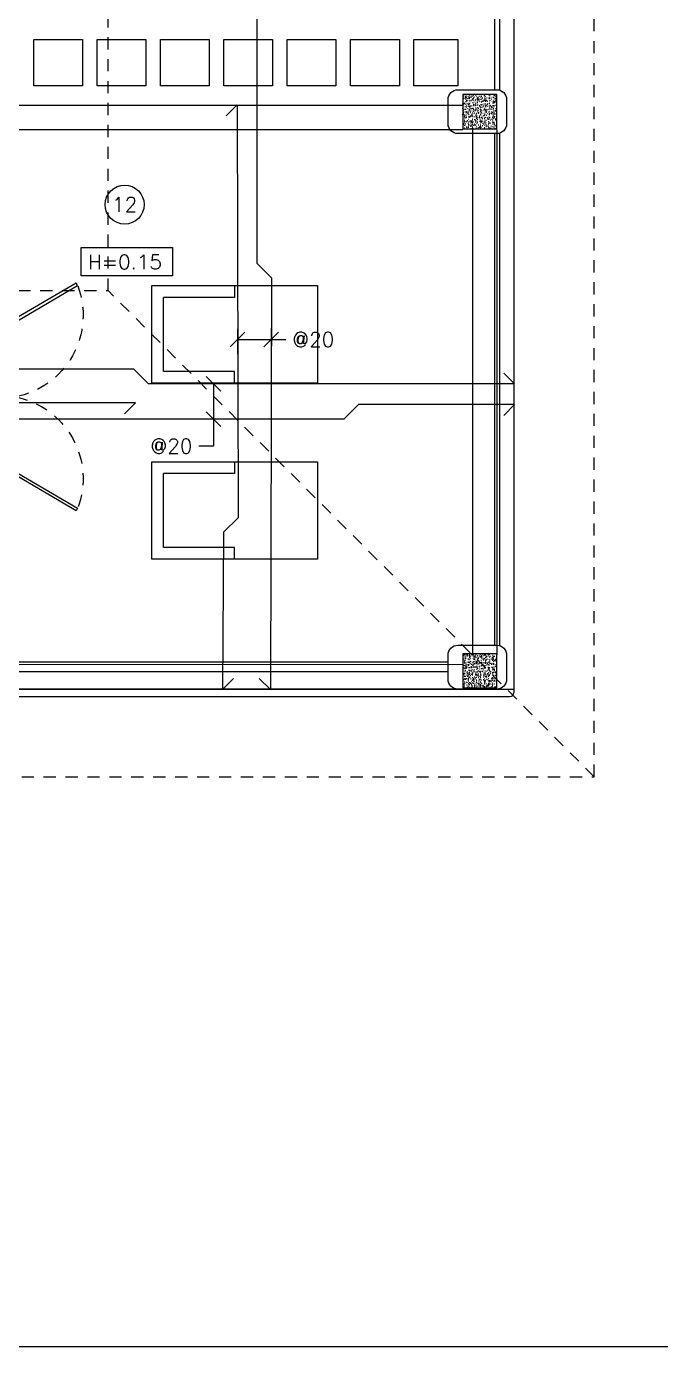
# Model space of a CAD drawing. Header units: metres. Extents: x -232 to 581, y 30 to 789.
# Drawn here: x 239.39 to 245.89, y 512.25 to 525.79 of the extents above; entities that cross this region are included whole.
import ezdxf
from ezdxf.enums import TextEntityAlignment as Align

# ---------------------------------------------------------------- set-up
doc = ezdxf.new("R2010")
doc.units = ezdxf.units.M
doc.linetypes.add('HIDDEN', pattern=[9.525, 6.35, -3.175])
doc.linetypes.add('HIDDEN2', pattern=[0.1875, 0.125, -0.0625])
for name, color, linetype, lineweight in [('0-S-GRID-IDEN', 1, 'Continuous', 9), ('A-DOOR', 35, 'Continuous', 5), ('A-WALL', 250, 'Continuous', 20), ('baños', 140, 'Continuous', 0), ('BOVEDILLA', 8, 'Continuous', 5), ('Columnas', 7, 'Continuous', 18), ('muros bajitos', 252, 'Continuous', 5), ('VIGAS', 1, 'HIDDEN', 15)]:
    doc.layers.add(name, color=color, linetype=linetype, lineweight=lineweight)
for name, color, linetype in [('_electricos-Leyenda', 7, 'Continuous'), ('ACERO', 5, 'Continuous'), ('BP', 3, 'Continuous'), ('DIMTEXTO', 4, 'Continuous'), ('HATCH', 8, 'Continuous'), ('MOBILIARIOS', 252, 'Continuous')]:
    doc.layers.add(name, color=color, linetype=linetype)
doc.layers.add('PISO', color=7, linetype='Continuous', lineweight=5, true_color=0xe6e6e6)
doc.layers.add('Techos 1', color=7, linetype='HIDDEN2', lineweight=9, true_color=0x42391a)
doc.styles.add('SMPLEX', font='simplex.shx')
doc.styles.get("Standard").update_dxf_attribs({"font": 'arial.ttf'})
pattern_1 = [(50, (114.33107, 55.238796), (0.058299094, -0.005100507), [0.006096, -0.067056]), (355, (114.33107, 55.238796), (-0.011277895, 0.06113819), [0.0048768, -0.053644987]), (100.451445, (114.33593, 55.23837), (0.0470212, 0.05603768), [0.005180803, -0.056988878]), (46.1842, (114.33107, 55.25505), (0.086745293, -0.013453545), [0.009144, -0.100584]), (96.63556, (114.3383, 55.25393), (0.07596932, 0.07917636), [0.00777121, -0.085483395]), (351.18415, (114.33107, 55.25505), (0.07596932, 0.07917636), [0.00731519, -0.080467114]), (21, (114.3392, 55.25099), (0.048516605, -0.032724863), [0.006096, -0.067056]), (326, (114.3392, 55.25099), (0.01977665, 0.05894015), [0.0048768, -0.0536448]), (71.451445, (114.34324, 55.24826), (0.068293254, 0.026215286), [0.005180803, -0.05698878]), (37.5, (114.331071, 55.238796), (0.000988353, 0.0270576124), [0, -0.05299456, 0, -0.0544576, 0, -0.053848]), (7.5, (114.33107, 55.238796), (0.021382292, 0.032057784), [0, -0.03104896, 0, -0.05177536, 0, -0.0205232]), (327.5, (114.312946, 55.238796), (0.0433889905, -0.001833198), [0, -0.02032, 0, -0.0633984, 0, -0.0841248]), (317.5, (114.304818, 55.238796), (0.047401338, 0.008136477), [0, -0.026416, 0, -0.04210304, 0, -0.0597408])]

# ---------------------------------------------------------------- blocks, each defined once
blk = doc.blocks.new('_Oblique')
at = {"color": 0, "linetype": 'ByBlock', "lineweight": -2}
blk.add_line((-0.5, -0.5), (0.5, 0.5), dxfattribs=at)
blk = doc.blocks.new('*U251')
at = {"layer": 'BOVEDILLA'}
blk.add_lwpolyline([(-0.25, 0.238), (0.25, 0.238), (0.25, -0.238), (-0.25, -0.238)], close=True, dxfattribs=at)
blk = doc.blocks.new('planta de entrepiso 20.03')
at = {"layer": '0-S-GRID-IDEN', "color": 18, "true_color": 0x000000}
blk.add_circle((48.423, -35.045), 0.2, dxfattribs=at)
at = {"layer": 'ACERO', "color": 18, "true_color": 0x000000}
for p, q in [((49.778, -32.216), (49.779, -35.646)), ((49.464, -34.133), (49.577, -34.021)), ((49.577, -34.021), (49.588, -38.258)), ((49.779, -35.646), (49.929, -35.796)), ((49.929, -35.796), (49.921, -40.021)), ((48.519, -36.733), (45.964, -36.733)), ((48.669, -36.883), (48.519, -36.733)), ((52.313, -36.775), (52.425, -36.886)), ((52.425, -36.886), (48.669, -36.883)), ((48.534, -37.08), (45.982, -37.08)), ((48.421, -37.192), (48.534, -37.08)), ((50.824, -37.096), (50.674, -37.246)), ((52.425, -37.096), (50.824, -37.096)), ((52.313, -37.208), (52.425, -37.096)), ((50.674, -37.246), (46.881, -37.246)), ((49.588, -38.258), (49.438, -38.408)), ((49.438, -38.408), (49.429, -40.021)), ((49.429, -40.021), (49.542, -39.909)), ((49.921, -40.021), (49.804, -39.908))]:
    blk.add_line(p, q, dxfattribs=at)
at = {"layer": 'BOVEDILLA', "color": 18, "true_color": 0x000000}
for p, q in [((51.392, -33.35), (51.842, -33.35)), ((51.392, -33.827), (51.392, -33.35)), ((51.842, -33.35), (51.842, -33.827)), ((51.842, -33.827), (51.392, -33.827))]:
    blk.add_line(p, q, dxfattribs=at)
at = {"layer": 'BP', "color": 18, "ltscale": 0.2, "true_color": 0x000000}
for p, q in [((52.419, -40.017), (52.419, -19.951)), ((41.942, -40.017), (52.419, -40.017))]:
    blk.add_line(p, q, dxfattribs=at)
at = {"layer": 'DIMTEXTO', "color": 18, "true_color": 0x000000}
for p, q in [((47.977, -35.485), (48.913, -35.485)), ((47.977, -35.776), (47.977, -35.485)), ((48.913, -35.485), (48.913, -35.776)), ((48.913, -35.776), (47.977, -35.776)), ((49.582, -36.319), (49.582, -36.58)), ((49.582, -36.43), (49.927, -36.43)), ((49.927, -36.314), (49.927, -36.58)), ((49.927, -36.43), (50.077, -36.43)), ((49.486, -36.884), (49.186, -36.884)), ((49.336, -36.884), (49.336, -37.246)), ((49.486, -37.246), (49.186, -37.246)), ((49.336, -37.246), (49.336, -37.523)), ((49.336, -37.523), (49.186, -37.523))]:
    blk.add_line(p, q, dxfattribs=at)
at = {"layer": 'VIGAS', "color": 18, "true_color": 0x000000}
for p, q in [((51.992, -26.122), (51.992, -33.927)), ((52.242, -26.122), (52.242, -33.927)), ((51.892, -34.027), (47.342, -34.027)), ((51.892, -34.277), (47.342, -34.277)), ((51.992, -34.277), (51.992, -39.665)), ((52.242, -34.277), (52.242, -39.665)), ((51.892, -39.765), (47.342, -39.767)), ((51.892, -40.015), (47.342, -40.017))]:
    blk.add_line(p, q, dxfattribs=at)
at = {"layer": 'BOVEDILLA', "color": 18, "linetype": 'ByBlock', "lineweight": -2, "true_color": 0x000000, "transparency": 16777216}
for p in [(47.742, -33.588), (48.392, -33.588), (49.042, -33.588), (49.692, -33.588), (50.342, -33.588), (50.992, -33.588)]:
    blk.add_blockref('*U251', p, dxfattribs=at)
at = {"layer": 'DIMTEXTO', "color": 18, "true_color": 0x000000, "xscale": 0.15, "yscale": 0.15, "zscale": 0.15}
for p, rotation in [((49.582, -36.43), 180), ((49.336, -36.884), 90), ((49.336, -37.246), 270)]:
    blk.add_blockref('_Oblique', p, dxfattribs=dict(at, rotation=rotation))
blk.add_blockref('_Oblique', (49.927, -36.43), dxfattribs=at)
at = {"layer": 'DIMTEXTO', "color": 18, "true_color": 0x000000, "style": 'SMPLEX'}
blk.add_text('12', height=0.15, dxfattribs=at).set_placement((48.423, -35.045), align=Align.MIDDLE_CENTER)
blk.add_text('H=0.15', height=0.15, rotation=0, dxfattribs=at).set_placement((48.047, -35.709))
at = {"layer": 'DIMTEXTO', "color": 18, "true_color": 0x000000, "char_height": 0.15, "attachment_point": 5, "style": 'SMPLEX', "bg_fill": 3, "box_fill_scale": 1.1, "bg_fill_color": 256, "bg_fill_true_color": 13158600, "bg_fill_transparency": 0}
for insert in [(50.359, -36.43), (48.903, -37.523)]:
    blk.add_mtext('\\A1;@20', dxfattribs=dict(at, insert=insert))
blk = doc.blocks.new('A$C2f9b60d5')
at = {"layer": 'A-DOOR'}
for p, q in [((0, 0.101), (0.06, 0.101)), ((0, 0.101), (0, 0.001)), ((0.035, 0.001), (0, 0.001)), ((0.035, 0.061), (0.035, 0.001)), ((0.06, 0.061), (0.035, 0.061)), ((0.06, 0.061), (0.06, 0.101)), ((3.6, 0.1), (3.54, 0.1)), ((3.54, 0.06), (3.54, 0.1)), ((3.54, 0.06), (3.565, 0.06)), ((3.565, 0.06), (3.565, 0)), ((3.565, 0), (3.6, 0)), ((3.6, 0.1), (3.6, 0))]:
    blk.add_line(p, q, dxfattribs=at)
for points in [[(0.631, 0.734), (1.025, 0.06), (1.051, 0.076), (0.658, 0.749)], [(2.966, 0.734), (2.572, 0.06), (2.546, 0.075), (2.94, 0.749)], [(0.045, 0.061), (1.025, 0.06), (1.025, 0.03), (0.045, 0.03)], [(3.552, 0.06), (2.572, 0.06), (2.572, 0.03), (3.552, 0.03)]]:
    blk.add_lwpolyline(points, close=True, dxfattribs=at)
at = {"layer": 'A-DOOR', "linetype": 'HIDDEN2'}
for centre, start, end in [((0.96, -0.049), 10.7613, 110.7488), ((2.637, -0.049), 69.2325, 169.2199)]:
    blk.add_arc(centre, 0.854, start, end, dxfattribs=at)
blk = doc.blocks.new('A$C89702949')
at = {"layer": 'HATCH'}
h = blk.add_hatch(dxfattribs=at)
h.set_pattern_fill('AR-CONC', color=256, scale=0.00032)
h.set_pattern_definition(pattern_1)
h.paths.add_polyline_path([(25.5, 5.74), (25.85, 5.74), (25.85, 6.09), (25.5, 6.09)])
h = blk.add_hatch(dxfattribs=at)
h.set_pattern_fill('AR-CONC', color=256, scale=0.00032)
h.set_pattern_definition(pattern_1)
h.paths.add_polyline_path([(25.5, 0.002), (25.85, 0.002), (25.85, 0.352), (25.5, 0.352)])
at = {"layer": 'Columnas'}
for points in [[(25.5, 5.74), (25.85, 5.74), (25.85, 6.09), (25.5, 6.09)], [(25.5, 0.002), (25.85, 0.002), (25.85, 0.352), (25.5, 0.352)]]:
    blk.add_lwpolyline(points, close=True, dxfattribs=at)
blk = doc.blocks.new('20.03.2026 LN 09 SEGUNDO NIVEL ARQ')
at = {"layer": 'A-WALL', "color": 5}
for points in [[(101.146, -56.798), (100.746, -56.798, -0.414214), (100.646, -56.698), (100.646, -56.448, -0.414214), (100.746, -56.348), (101.146, -56.348, -0.414214), (101.246, -56.448), (101.246, -56.698, -0.414214)], [(101.146, -62.499), (100.746, -62.499, -0.414214), (100.646, -62.399), (100.646, -62.149, -0.414214), (100.746, -62.049), (101.146, -62.049, -0.414214), (101.246, -62.149), (101.246, -62.399, -0.414214)]]:
    blk.add_lwpolyline(points, format="xyb", close=True, dxfattribs=at)
at = {"layer": 'MOBILIARIOS', "color": 5}
for p, q in [((97.606, -59.359), (97.606, -58.359)), ((97.606, -58.359), (99.306, -58.359)), ((98.456, -58.359), (98.456, -58.479)), ((99.306, -58.359), (99.306, -59.359)), ((97.726, -59.239), (97.726, -58.479)), ((98.456, -58.479), (97.726, -58.479)), ((98.456, -59.239), (97.726, -59.239)), ((98.456, -59.359), (98.456, -59.239)), ((99.306, -59.359), (97.606, -59.359)), ((97.606, -61.166), (97.606, -60.166)), ((97.606, -60.166), (99.306, -60.166)), ((97.726, -61.046), (97.726, -60.286)), ((98.456, -60.286), (97.726, -60.286)), ((98.456, -60.166), (98.456, -60.286)), ((99.306, -60.166), (99.306, -61.166)), ((98.456, -61.046), (97.726, -61.046)), ((98.456, -61.166), (98.456, -61.046)), ((99.306, -61.166), (97.606, -61.166))]:
    blk.add_line(p, q, dxfattribs=at)
at = {"layer": 'muros bajitos', "color": 5}
for p, q in [((101.123, -48.649), (101.123, -56.348)), ((101.173, -48.645), (101.173, -56.351)), ((101.123, -56.798), (101.123, -62.049)), ((101.173, -56.794), (101.173, -62.052)), ((100.646, -62.221), (96.246, -62.221)), ((100.646, -62.321), (96.246, -62.321))]:
    blk.add_line(p, q, dxfattribs=at)
at = {"layer": 'PISO', "color": 5}
for p, q in [((101.321, -42.462), (101.321, -62.535)), ((96.216, -62.575), (101.281, -62.575))]:
    blk.add_line(p, q, dxfattribs=at)
blk.add_arc((101.281, -62.535), 0.04, 270, 0, dxfattribs=at)
at = {"layer": 'Techos 1', "color": 5}
for p, q in [((102.146, -63.399), (102.146, -41.599)), ((102.146, -63.399), (97.157, -58.409)), ((76.696, -63.399), (102.146, -63.399))]:
    blk.add_line(p, q, dxfattribs=at)
blk.add_lwpolyline([(97.157, -46.588), (93.762, -46.588), (93.762, -58.409), (97.157, -58.409)], close=True, dxfattribs=at)
at = {"color": 5}
blk.add_blockref('A$C89702949', (75.296, -62.488), dxfattribs=at)
at = {"color": 5, "xscale": -1, "rotation": 270}
blk.add_blockref('A$C2f9b60d5', (96.096, -61.299), dxfattribs=at)
at = {"layer": 'baños', "color": 5, "linetype": 'Continuous', "flags": 8}
for tag, p in [('MATERIAL', (83.781, -42.918, 0)), ('PRODUCT', (83.781, -42.918, 0)), ('TRADENAME', (83.781, -42.918, 0)), ('MODELNUMBER', (83.781, -42.918, 0)), ('MATERIAL', (84.956, -42.918, 0)), ('PRODUCT', (84.956, -42.918, 0)), ('TRADENAME', (84.956, -42.918, 0)), ('MODELNUMBER', (84.956, -42.918, 0))]:
    blk.add_attdef(tag, p, '', height=0.0000254, rotation=180.0001, dxfattribs=at)
at = {"layer": 'baños', "color": 5, "linetype": 'Continuous'}
for tag, p, rotation in [('MATERIAL', (85.891, -56.993), 180.0001), ('PRODUCT', (85.891, -56.993), 180.0001), ('TRADENAME', (85.891, -56.993), 180.0001), ('MODELNUMBER', (85.891, -56.993), 180.0001), ('MODELNUMBER', (86.601, -56.993), 179.9999), ('MATERIAL', (86.601, -56.993), 179.9999), ('PRODUCT', (86.601, -56.993), 179.9999), ('TRADENAME', (86.601, -56.993), 179.9999)]:
    blk.add_attdef(tag, p, '', height=0.0000254, rotation=rotation, dxfattribs=at)

msp = doc.modelspace()

# ---------------------------------------------------------------- linework, layer by layer
at = {"layer": '_electricos-Leyenda'}
msp.add_line((23.375, 512.247), (581.349, 512.247), dxfattribs=at)

# ---------------------------------------------------------------- block references
at = {"layer": 'Columnas'}
msp.add_blockref('planta de entrepiso 20.03', (191.971, 559.011), dxfattribs=at)

# ---------------------------------------------------------------- next in the draw order: block references
at = {"color": 1}
msp.add_blockref('20.03.2026 LN 09 SEGUNDO NIVEL ARQ', (143.067, 581.493), dxfattribs=at)

doc.saveas('drawing.dxf')
